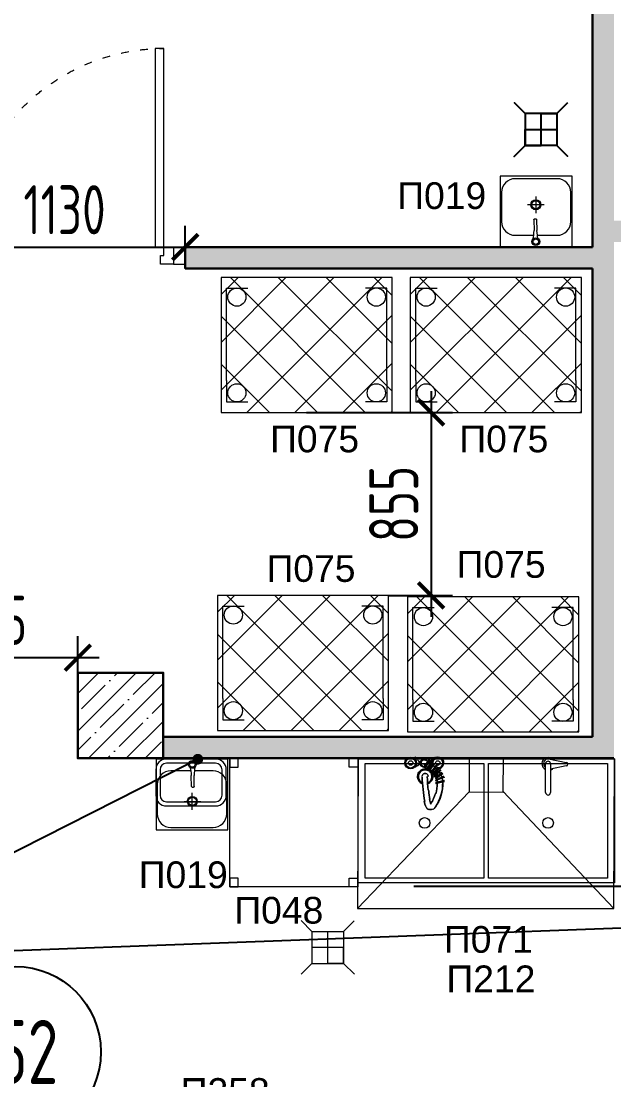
# Model space of a CAD drawing. Header units: millimetres. Extents: x -241391 to 8718866, y 0 to 143518.
# Drawn here: x -206699 to -203923, y 110895 to 115852 of the extents above; entities that cross this region are included whole.
import ezdxf
from ezdxf import colors
from ezdxf.entities.mleader import LeaderData, LeaderLine
from ezdxf.enums import TextEntityAlignment as Align
from ezdxf.math import Vec2, Vec3

# ---------------------------------------------------------------- set-up
doc = ezdxf.new("R2010")
doc.units = ezdxf.units.MM
doc.header["$MEASUREMENT"] = 0
doc.linetypes.add('ACAD_ISO03W100', pattern=[30, 12, -18])
doc.layers.get('0').update_dxf_attribs({"color": 250, "lineweight": 9})
for name, color, linetype, lineweight in [('АР_Двери', 5, 'Continuous', 18), ('АР_Колонны', 5, 'Continuous', 30), ('АР_Колонны Штрих', 250, 'Continuous', 5), ('АР_Маркер экспликации', 239, 'Continuous', 13), ('АР_Номер помещения', 1, 'Continuous', 25), ('АР_Перегородки газоблок', 165, 'Continuous', 30), ('АР_Перегородки газоблок_Штрих', 165, 'Continuous', 5), ('ТХ_пищеблок', 30, 'Continuous', 20)]:
    doc.layers.add(name, color=color, linetype=linetype, lineweight=lineweight)
for name, color, linetype in [('ТХ_ВК_оборуд.ТХ', 5, 'Continuous'), ('ТХ_ВК_трапы', 5, 'Continuous'), ('ТХ_пищеблок_позиции', 5, 'Continuous')]:
    doc.layers.add(name, color=color, linetype=linetype)
doc.layers.add('ТХ_привязка ТХ', color=7, linetype='Continuous', true_color=0x163d5c)
doc.styles.add('ISOCPEUR', font='isocpeur.ttf', dxfattribs={"width": 0.7})
doc.styles.add('Standart Arial', font='arial.ttf', dxfattribs={"width": 0.7, "height": 250})

# ---------------------------------------------------------------- blocks, each defined once
blk = doc.blocks.new('_Dot')
at = {"color": 0, "linetype": 'ByBlock', "lineweight": -2}
blk.add_line((-0.5, 0), (-1, 0), dxfattribs=at)
at = {"color": 0, "linetype": 'ByBlock', "const_width": 0.5}
blk.add_lwpolyline([(-0.25, 0, 1), (0.25, 0, 1)], format="xyb", close=True, dxfattribs=at)
blk = doc.blocks.new('*U174')
at = {"color": 253}
blk.add_lwpolyline([(100, 80), (100, 1010), (140, 1010), (140, 80)], close=True, dxfattribs=at)
for points in [[(0, 0), (0, 80), (55, 80), (55, 0), (0, 0)], [(55, 80), (55, 0), (115, 0), (115, 40), (100, 40), (100, 80), (55, 80)], [(1075, 80), (1075, 0), (1015, 0), (1015, 40), (1030, 40), (1030, 80), (1075, 80)], [(1130, 0), (1130, 80), (1075, 80), (1075, 0), (1130, 0)]]:
    blk.add_lwpolyline(points, dxfattribs=at)
at = {"color": 253, "linetype": 'ACAD_ISO03W100', "ltscale": 3}
blk.add_arc((100, 80), 930, 0, 90, dxfattribs=at)
blk = doc.blocks.new('*U189')
at = {"layer": 'АР_Номер помещения', "color": 7}
blk.add_circle((-5271, -1713.5), 400, dxfattribs=at)
at = {"color": 7, "style": 'ISOCPEUR', "width": 0.7, "flags": 1}
blk.add_attdef('КАТЕГОРИЯ', (-499.2, -2092.2), '', height=250, dxfattribs=at)
at = {"layer": 'АР_Номер помещения', "color": 7, "style": 'ISOCPEUR', "width": 0.7}
blk.add_attdef('НОМЕР_ПОМЕЩЕНИЯ', text='', height=300, dxfattribs=at).set_placement((-5271, -1713.5), align=Align.MIDDLE_CENTER)
blk = doc.blocks.new('_ArchTick')
at = {"color": 0, "linetype": 'ByBlock', "const_width": 0.15}
blk.add_lwpolyline([(-0.5, -0.5), (0.5, 0.5)], dxfattribs=at)
blk = doc.blocks.new('Трап ТХ')
at = {"layer": 'ТХ_ВК_трапы', "color": 5, "lineweight": 0}
for p, q in [((305243.2, -196674.3), (305292.9, -196724.5)), ((305491.2, -196675.5), (305442.2, -196724.5)), ((305292.9, -196724.5), (305292.9, -196874.5)), ((305292.9, -196724.5), (305442.2, -196724.5)), ((305367.6, -196874.5), (305367.6, -196724.5)), ((305442.2, -196724.5), (305442.2, -196874.5)), ((305442.2, -196799.5), (305292.9, -196799.5)), ((305442.2, -196874.5), (305442.2, -196799.5)), ((305243.2, -196924.3), (305292.9, -196874.5)), ((305292.9, -196874.5), (305442.2, -196874.5)), ((305442.2, -196874.5), (305367.6, -196874.5)), ((305493.2, -196925.5), (305442.2, -196874.5))]:
    blk.add_line(p, q, dxfattribs=at)
blk = doc.blocks.new('Трапы с разуклонкой')
at = {"layer": 'ТХ_ВК_трапы'}
blk.add_lwpolyline([(364930.9, 183328), (364980.7, 183277.7), (364980.7, 183127.7), (364930.9, 183078), (364980.7, 183127.7), (365129.9, 183127.7), (365180.9, 183076.7), (365129.9, 183127.7), (365055.3, 183127.7), (365055.3, 183277.7), (364980.7, 183277.7), (365129.9, 183277.7), (365178.9, 183326.7), (365129.9, 183277.7), (365129.9, 183127.7), (365129.9, 183202.7), (364980.7, 183202.7)], dxfattribs=at)
blk.add_lwpolyline([(364930.9, 183328), (364980.7, 183277.7), (364980.7, 183127.7), (364930.9, 183078), (364980.7, 183127.7), (365129.9, 183127.7), (365180.9, 183076.7), (365129.9, 183127.7), (365055.3, 183127.7), (365055.3, 183277.7), (364980.7, 183277.7), (365129.9, 183277.7), (365178.9, 183326.7), (365129.9, 183277.7), (365129.9, 183127.7), (365129.9, 183202.7), (364980.7, 183202.7)], dxfattribs=at)

msp = doc.modelspace()

# ---------------------------------------------------------------- hatches: boundary and pattern name
at = {"layer": 'АР_Колонны Штрих', "ltscale": 100}
h = msp.add_hatch(dxfattribs=at)
h.set_pattern_fill('ANSI35', color=253, scale=500)
h.set_pattern_definition([(45, (-1163486.01, 152672.16), (-88.388348, 88.388348), []), (45, (-1163397.63, 152672.16), (-88.388348, 88.388348), [156.25, -31.25, 0, -31.25])])
h.paths.add_polyline_path([(-206033.9, 112800.7), (-206433.9, 112800.7), (-206433.9, 112400.7), (-206033.9, 112400.7)])
at = {"layer": 'АР_Перегородки газоблок_Штрих', "ltscale": 100}
h = msp.add_hatch(dxfattribs=at)
h.set_pattern_fill('AR-CONC', color=253, scale=30)
h.set_pattern_definition([(50, (0.09, 1576.72), (215.17805, -18.82564), [22.5, -247.5]), (355, (0.09, 1576.72), (-41.6254, 225.65764), [18, -198]), (100.45144, (18.02, 1575.15), (173.55265, 206.832), [19.12206, -210.34263]), (46.1842, (0.09, 1636.72), (320.1724, -49.65578), [33.75, -371.25]), (96.63564, (26.77, 1632.6), (280.3986, 292.2356), [28.6831, -315.51413]), (351.18416, (0.09, 1636.72), (280.3986, 292.2356), [27, -297]), (21, (30.1, 1621.72), (179.07212, -120.78567), [22.5, -247.5]), (326, (30.1, 1621.72), (72.9946, 217.54501), [18, -198]), (71.45144, (45.02, 1611.66), (252.06671, 96.75935), [19.12206, -210.34263]), (37.5, (0.09, 1576.72), (3.647957, 99.868156), [0, -195.6, 0, -201, 0, -198.75]), (7.5, (0.09, 1576.72), (78.92086, 118.323514), [0, -114.6, 0, -191.1, 0, -75.75]), (327.5, (-66.81, 1576.72), (160.14673, -6.766462), [0, -75, 0, -234, 0, -310.5]), (317.5, (-96.8, 1576.72), (174.95585, 30.031495), [0, -97.5, 0, -155.4, 0, -220.5])])
h.paths.add_polyline_path([(-201293.3, 117094.4), (-201947.8, 117094.3), (-201947.8, 116994.3), (-201293.3, 116994.4)])
h.paths.add_polyline_path([(-203077.8, 117094.3), (-204022.7, 117094.3), (-204022.7, 114793.8), (-205930.8, 114793.8), (-205930.8, 114693.8), (-204022.7, 114693.8), (-204022.7, 112500.4), (-206033.9, 112500.7), (-206033.9, 112400.7), (-203922.6, 112400.4), (-203922.7, 114817.8), (-203300.3, 114817.8), (-203300.3, 114917.8), (-203922.6, 114917.8), (-203922.6, 116994.3), (-203077.8, 116994.3)])
at = {"layer": 'ТХ_пищеблок', "lineweight": 0}
h = msp.add_hatch(dxfattribs=at)
h.set_pattern_fill('ANSI37', color=256, scale=50, style=0)
h.set_pattern_definition([(45, (-205364.85, 114970.42), (-112.253, 112.253), []), (135, (-205364.85, 114970.42), (-112.253, -112.253), [])])
h.paths.add_polyline_path([(-205762.9, 114651.7), (-205762.9, 114019.7), (-204963.4, 114019.7), (-204963.4, 114651.7)])
h = msp.add_hatch(dxfattribs=at)
h.set_pattern_fill('ANSI37', color=256, scale=50, style=0)
h.set_pattern_definition([(45, (-204478.53, 114970.42), (-112.253, 112.253), []), (135, (-204478.53, 114970.42), (-112.253, -112.253), [])])
h.paths.add_polyline_path([(-204876.6, 114651.7), (-204876.6, 114019.7), (-204077.1, 114019.7), (-204077.1, 114651.7)])
h = msp.add_hatch(dxfattribs=at)
h.set_pattern_fill('ANSI37', color=256, scale=50, style=0)
h.set_pattern_definition([(45, (-205381.67, 113482), (-112.253, 112.253), []), (135, (-205381.67, 113482), (-112.253, -112.253), [])])
h.paths.add_polyline_path([(-205779.8, 113163.2), (-205779.8, 112531.2), (-204980.2, 112531.2), (-204980.2, 113163.2)])
h = msp.add_hatch(dxfattribs=at)
h.set_pattern_fill('ANSI37', color=256, scale=50, style=0)
h.set_pattern_definition([(45, (-204491.17, 113474.54), (-112.253, 112.253), []), (135, (-204491.17, 113474.54), (-112.253, -112.253), [])])
h.paths.add_polyline_path([(-204889.3, 113155.8), (-204889.3, 112523.8), (-204089.7, 112523.8), (-204089.7, 113155.8)])

# ---------------------------------------------------------------- linework, layer by layer
at = {"layer": 'АР_Колонны', "color": 253, "ltscale": 100}
msp.add_lwpolyline([(-206433.9, 112800.7), (-206033.9, 112800.7), (-206033.9, 112400.7), (-206433.9, 112400.7)], close=True, dxfattribs=at)
at = {"layer": 'АР_Перегородки газоблок', "color": 253, "ltscale": 100}
for p, q in [((-204022.7, 117094.3), (-204022.7, 114793.8)), ((-204022.7, 114693.8), (-204022.7, 112500.4)), ((-204022.7, 112500.4), (-206033.9, 112500.7)), ((-203922.7, 112400.4), (-206033.9, 112400.7))]:
    msp.add_line(p, q, dxfattribs=at)
msp.add_lwpolyline([(-204022.7, 114793.8), (-205930.8, 114793.8), (-205930.8, 114693.8), (-204022.7, 114693.8)], dxfattribs=at)
at = {"layer": 'ТХ_пищеблок', "color": 132}
for p, q in [((-204118.7, 115126.2), (-204455.7, 115126.2)), ((-204455.7, 115126.2), (-204455.7, 114794.2)), ((-204188.7, 115114.2), (-204385.7, 115114.2)), ((-204118.7, 114794.2), (-204118.7, 115126.2)), ((-204449.7, 115050.2), (-204449.7, 114913.2)), ((-204124.7, 114913.2), (-204124.7, 115050.2)), ((-204288.7, 115031.1), (-204288.6, 114952.7)), ((-204250, 114992.3), (-204328.3, 114992.2)), ((-204298.2, 114921.8), (-204297.9, 114922.8)), ((-204298.2, 114921.8), (-204297.9, 114922.8)), ((-204298.2, 114921.8), (-204296.9, 114871.4)), ((-204298.2, 114921.8), (-204296.9, 114871.4)), ((-204297.9, 114922.8), (-204297.5, 114923.7)), ((-204297.5, 114923.7), (-204296.8, 114924.6)), ((-204296.8, 114924.6), (-204296, 114925.3)), ((-204296.8, 114924.6), (-204296, 114925.3)), ((-204296, 114925.3), (-204295.1, 114925.9)), ((-204296, 114925.3), (-204295.1, 114925.9)), ((-204295.3, 114926), (-204294.8, 114926.4)), ((-204295.1, 114925.9), (-204294.1, 114926.3)), ((-204295.1, 114925.9), (-204294.1, 114926.3)), ((-204294.8, 114926.4), (-204294, 114926.7)), ((-204294.5, 114926.4), (-204293.4, 114926.7)), ((-204294.5, 114926.4), (-204293.4, 114926.7)), ((-204294, 114926.7), (-204293.2, 114926.9)), ((-204293.4, 114926.7), (-204292.3, 114926.8)), ((-204293.4, 114926.7), (-204292.3, 114926.8)), ((-204293.2, 114926.9), (-204292.4, 114927)), ((-204292.4, 114927), (-204291.5, 114927)), ((-204292.3, 114926.8), (-204291.2, 114926.7)), ((-204292.3, 114926.8), (-204291.2, 114926.7)), ((-204291.5, 114927), (-204290.7, 114926.8)), ((-204291.2, 114926.7), (-204290.2, 114926.5)), ((-204291.2, 114926.7), (-204290.2, 114926.5)), ((-204290.7, 114926.8), (-204289.9, 114926.5)), ((-204289.9, 114926.5), (-204289.3, 114926.2)), ((-204289.8, 114926.5), (-204288.7, 114926.1)), ((-204289.8, 114926.5), (-204288.7, 114926.1)), ((-204288.7, 114926.1), (-204287.8, 114925.5)), ((-204288.7, 114926.1), (-204287.8, 114925.5)), ((-204287.8, 114925.5), (-204287, 114924.8)), ((-204287.8, 114925.5), (-204287, 114924.8)), ((-204287, 114924.8), (-204286.3, 114924)), ((-204286.3, 114924), (-204285.8, 114923.1)), ((-204286.3, 114924), (-204285.8, 114923.1)), ((-204285.8, 114923.1), (-204285.5, 114922.2)), ((-204285.8, 114923.1), (-204285.5, 114922.2)), ((-204285.5, 114922.2), (-204284.1, 114872.8)), ((-204385.7, 114849.2), (-204298.4, 114849.2)), ((-204299.3, 114841.1), (-204298.4, 114849.1)), ((-204298.4, 114849), (-204297.4, 114860)), ((-204297.4, 114860), (-204296.9, 114871.4)), ((-204284.1, 114872.8), (-204283.9, 114871.8)), ((-204284.1, 114872.8), (-204284.1, 114872.8)), ((-204284.1, 114872.8), (-204283.9, 114871.8)), ((-204282.7, 114860.4), (-204283.9, 114871.8)), ((-204281.4, 114850.1), (-204282.7, 114860.4)), ((-204280.1, 114842.2), (-204281.4, 114850.2)), ((-204281.3, 114849.2), (-204188.7, 114849.2)), ((-204301.7, 114831.9), (-204300.4, 114835.3)), ((-204300.4, 114835.1), (-204299.3, 114841.1)), ((-204278.6, 114836.4), (-204280.1, 114842.2)), ((-204277.1, 114833.2), (-204278.7, 114836.5)), ((-204277.1, 114833.2), (-204278.7, 114836.5)), ((-204455.7, 114794.2), (-204118.7, 114794.2)), ((-206067.6, 112396.8), (-206067.6, 112064.8)), ((-205730.6, 112396.8), (-206067.6, 112396.8)), ((-205730.6, 112064.8), (-205730.6, 112396.8)), ((-204242.7, 112239.6), (-204242.7, 112375.7)), ((-204228.7, 112397.8), (-204146.7, 112381.4)), ((-204220.5, 112375.7), (-204220.5, 112239.6)), ((-205905, 112341.8), (-205997.6, 112341.8)), ((-205909.1, 112357.8), (-205907.6, 112354.5)), ((-205909.1, 112357.8), (-205907.6, 112354.5)), ((-205907.6, 112354.6), (-205906.2, 112348.7)), ((-205906.2, 112348.7), (-205904.8, 112340.8)), ((-205904.8, 112340.9), (-205903.5, 112330.5)), ((-205903.5, 112330.5), (-205902.3, 112319.2)), ((-205902.2, 112318.2), (-205902.3, 112319.2)), ((-205902.2, 112318.2), (-205902.3, 112319.2)), ((-205902.2, 112318.1), (-205902.2, 112318.2)), ((-205900.8, 112268.8), (-205902.2, 112318.2)), ((-205888.8, 112331), (-205889.4, 112319.6)), ((-205888.1, 112269.2), (-205889.4, 112319.6)), ((-205888.1, 112269.2), (-205889.4, 112319.6)), ((-205887.9, 112342), (-205888.8, 112331)), ((-205887, 112349.9), (-205887.9, 112341.9)), ((-205800.6, 112341.8), (-205887.9, 112341.8)), ((-205885.8, 112355.8), (-205887, 112349.9)), ((-205884.5, 112359.1), (-205885.9, 112355.7)), ((-204146.7, 112365), (-204220.5, 112350.2)), ((-206061.6, 112277.8), (-206061.6, 112140.8)), ((-205900.5, 112267.8), (-205900.8, 112268.8)), ((-205900.5, 112267.8), (-205900.8, 112268.8)), ((-205900, 112267), (-205900.5, 112267.8)), ((-205900, 112267), (-205900.5, 112267.8)), ((-205888.3, 112268.2), (-205888.8, 112267.3)), ((-205888.1, 112269.2), (-205888.3, 112268.2)), ((-205888.1, 112269.2), (-205888.3, 112268.2)), ((-205736.6, 112140.8), (-205736.6, 112277.8)), ((-205899.3, 112266.1), (-205900, 112267)), ((-205898.5, 112265.4), (-205899.3, 112266.1)), ((-205898.5, 112265.4), (-205899.3, 112266.1)), ((-205897.5, 112264.9), (-205898.5, 112265.4)), ((-205897.5, 112264.9), (-205898.5, 112265.4)), ((-205897.5, 112159.9), (-205897.6, 112238.2)), ((-205896.5, 112264.5), (-205897.5, 112264.9)), ((-205896.5, 112264.5), (-205897.5, 112264.9)), ((-205896.4, 112264.5), (-205896.9, 112264.8)), ((-205895.6, 112264.2), (-205896.4, 112264.5)), ((-205895, 112264.2), (-205896.1, 112264.5)), ((-205895, 112264.2), (-205896.1, 112264.5)), ((-205894.8, 112264), (-205895.6, 112264.2)), ((-205893.9, 112264.2), (-205895, 112264.2)), ((-205893.9, 112264.2), (-205895, 112264.2)), ((-205893.9, 112263.9), (-205894.8, 112264)), ((-205892.8, 112264.3), (-205893.9, 112264.2)), ((-205892.8, 112264.3), (-205893.9, 112264.2)), ((-205893.1, 112264), (-205893.9, 112263.9)), ((-205892.2, 112264.3), (-205893.1, 112264)), ((-205891.7, 112264.6), (-205892.8, 112264.3)), ((-205891.7, 112264.6), (-205892.8, 112264.3)), ((-205891.5, 112264.6), (-205892.2, 112264.3)), ((-205891.1, 112265.1), (-205892.1, 112264.6)), ((-205891.1, 112265.1), (-205892.1, 112264.6)), ((-205890.9, 112264.9), (-205891.5, 112264.6)), ((-205890.2, 112265.7), (-205891.1, 112265.1)), ((-205890.2, 112265.7), (-205891.1, 112265.1)), ((-205889.4, 112266.4), (-205890.2, 112265.7)), ((-205889.4, 112266.4), (-205890.2, 112265.7)), ((-205888.8, 112267.3), (-205889.4, 112266.4)), ((-205936.3, 112198.7), (-205857.9, 112198.8)), ((-205997.6, 112076.8), (-205800.6, 112076.8)), ((-206067.6, 112064.8), (-205730.6, 112064.8))]:
    msp.add_line(p, q, dxfattribs=at)
at = {"layer": 'ТХ_пищеблок', "lineweight": 0, "ltscale": 0.2}
for p, q in [((-205737.7, 114169.7, 0), (-205737.7, 114601.7, 0)), ((-205737.7, 114601.7, 0), (-205637.7, 114601.7, 0)), ((-204987.1, 114601.7, 0), (-205087.1, 114601.7, 0)), ((-204987.1, 114169.7, 0), (-204987.1, 114601.7, 0)), ((-204851.4, 114169.7, 0), (-204851.4, 114601.7, 0)), ((-204851.4, 114601.7, 0), (-204751.4, 114601.7, 0)), ((-204100.8, 114601.7, 0), (-204200.8, 114601.7, 0)), ((-204100.8, 114169.7, 0), (-204100.8, 114601.7, 0)), ((-205737.7, 114169.7, 0), (-205737.7, 114069.7, 0)), ((-204987.1, 114169.7, 0), (-204987.1, 114069.7, 0)), ((-204851.4, 114169.7, 0), (-204851.4, 114069.7, 0)), ((-204100.8, 114169.7, 0), (-204100.8, 114069.7, 0)), ((-205737.7, 114069.7, 0), (-205637.7, 114069.7, 0)), ((-204987.1, 114069.7, 0), (-205087.1, 114069.7, 0)), ((-204851.4, 114069.7, 0), (-204751.4, 114069.7, 0)), ((-204100.8, 114069.7, 0), (-204200.8, 114069.7, 0)), ((-205754.6, 112681.2, 0), (-205754.6, 113113.2, 0)), ((-205754.6, 113113.2, 0), (-205654.6, 113113.2, 0)), ((-205003.9, 113113.2, 0), (-205103.9, 113113.2, 0)), ((-205003.9, 112681.2, 0), (-205003.9, 113113.2, 0)), ((-204864.1, 112673.8, 0), (-204864.1, 113105.8, 0)), ((-204864.1, 113105.8, 0), (-204764.1, 113105.8, 0)), ((-204113.4, 113105.8, 0), (-204213.4, 113105.8, 0)), ((-204113.4, 112673.8, 0), (-204113.4, 113105.8, 0)), ((-205754.6, 112681.2, 0), (-205754.6, 112581.2, 0)), ((-205003.9, 112681.2, 0), (-205003.9, 112581.2, 0)), ((-204864.1, 112673.8, 0), (-204864.1, 112573.8, 0)), ((-204113.4, 112673.8, 0), (-204113.4, 112573.8, 0)), ((-205754.6, 112581.2, 0), (-205654.6, 112581.2, 0)), ((-205003.9, 112581.2, 0), (-205103.9, 112581.2, 0)), ((-204864.1, 112573.8, 0), (-204764.1, 112573.8, 0)), ((-204113.4, 112573.8, 0), (-204213.4, 112573.8, 0))]:
    msp.add_line(p, q, dxfattribs=at)
at = {"layer": 'ТХ_пищеблок'}
for p, q in [((-205788.5, 112397.2, 61.9), (-206018.5, 112397.2, 61.9)), ((-205788.5, 112377.2, 61.9), (-206018.5, 112377.2, 61.9)), ((-205682.4, 112399.1, 0), (-205722.4, 112399.2, 0)), ((-205722.4, 112399.2, 0), (-205722.4, 112359.2, 0)), ((-205722.4, 112399.2, 0), (-205122.4, 112399.2, 0)), ((-205722.4, 111799.2, 0), (-205722.4, 112399.2, 0)), ((-205682.4, 112359.1, 0), (-205682.4, 112399.1, 0)), ((-205162.4, 112399.1, 0), (-205122.4, 112399.2, 0)), ((-205162.4, 112359.1, 0), (-205162.4, 112399.1, 0)), ((-205122.4, 112399.2, 0), (-205122.4, 111834.2, 0)), ((-205122.4, 112399.2, 0), (-205122.4, 112359.2, 0)), ((-206068.5, 112347.2, 61.9), (-206068.5, 112227.2, 61.9)), ((-206048.5, 112347.2, 61.9), (-206048.5, 112227.2, 61.9)), ((-205758.5, 112227.2, 61.9), (-205758.5, 112347.2, 61.9)), ((-205738.5, 112227.2, 61.9), (-205738.5, 112347.2, 61.9)), ((-205722.4, 112359.2, 0), (-205682.4, 112359.1, 0)), ((-205122.4, 112359.2, 0), (-205162.4, 112359.1, 0)), ((-204601.4, 112242.8), (-205124.3, 111697.8)), ((-204443.1, 112246.7), (-203924, 111697.8)), ((-206018.5, 112197.2, 61.9), (-205788.5, 112197.2, 61.9)), ((-206018.5, 112177.2, 61.9), (-205788.5, 112177.2, 61.9)), ((-205682.4, 111839.1, 0), (-205722.4, 111839.2, 0)), ((-205722.4, 111839.2, 0), (-205722.4, 111799.2, 0)), ((-205682.4, 111799.1, 0), (-205682.4, 111839.1, 0)), ((-205162.4, 111839.1, 0), (-205122.4, 111839.2, 0)), ((-205162.4, 111799.1, 0), (-205162.4, 111839.1, 0)), ((-205122.4, 111839.2, 0), (-205122.4, 111799.2, 0)), ((-205122.4, 111799.2, 0), (-205722.4, 111799.2, 0)), ((-205722.4, 111799.2, 0), (-205682.4, 111799.1, 0)), ((-205122.4, 111799.2, 0), (-205162.4, 111799.1, 0))]:
    msp.add_line(p, q, dxfattribs=at)
at = {"layer": 'ТХ_пищеблок', "ltscale": 0.2, "elevation": 0}
for points in [[(-205762.9, 114019.7), (-204961.4, 114019.7), (-204961.4, 114651.7), (-205762.9, 114651.7)], [(-204876.6, 114019.7), (-204075.1, 114019.7), (-204075.1, 114651.7), (-204876.6, 114651.7)], [(-205779.8, 112531.2), (-204978.2, 112531.2), (-204978.2, 113163.2), (-205779.8, 113163.2)], [(-204889.3, 112523.8), (-204087.7, 112523.8), (-204087.7, 113155.8), (-204889.3, 113155.8)]]:
    msp.add_lwpolyline(points, close=True, dxfattribs=at)
at = {"layer": 'ТХ_пищеблок'}
for points in [[(-205124.3, 111697.8), (-203924, 111697.8), (-203920.6, 112397.7), (-205120.9, 112397.7)], [(-204440.6, 112402.1), (-204600.6, 112402.8), (-204601.4, 112242.8), (-204441.4, 112242.1)]]:
    msp.add_lwpolyline(points, close=True, dxfattribs=at)
at = {"layer": 'ТХ_пищеблок', "color": 132}
for points in [[(-205120.6, 111817.7), (-205120.6, 112397.7), (-203920.6, 112397.7), (-203920.6, 111817.7)], [(-205087.6, 111839.7), (-205087.6, 112375.7), (-204531.6, 112375.7), (-204531.6, 111839.7)], [(-204509.6, 111839.7), (-204509.6, 112375.7), (-203953.6, 112375.7), (-203953.6, 111839.7)]]:
    msp.add_lwpolyline(points, close=True, dxfattribs=at)
at = {"layer": 'ТХ_пищеблок', "color": 132, "lineweight": 0}
for points in [[(-204843.1, 112397.3), (-204855.8, 112405.8)], [(-204843.1, 112367.7), (-204855.8, 112359.2)], [(-204788.1, 112393.1), (-204813.5, 112359.2)], [(-204805, 112363.5), (-204813.5, 112371.9), (-204805, 112363.5), (-204796.6, 112359.2)], [(-204809.3, 112355), (-204783.9, 112393.1)], [(-204775.4, 112384.6), (-204800.8, 112350.8)], [(-204796.6, 112346.5), (-204771.2, 112384.6)], [(-204767, 112376.1), (-204792.4, 112342.3)], [(-204788.1, 112342.3), (-204762.7, 112376.1)], [(-204754.3, 112367.7), (-204779.7, 112333.8)], [(-204775.4, 112333.8), (-204750, 112367.7)], [(-204771.2, 112397.3), (-204762.7, 112405.8)], [(-204783.9, 112350.8), (-204792.4, 112355)], [(-204775.4, 112342.3), (-204779.7, 112346.5), (-204783.9, 112346.5), (-204779.7, 112346.5)], [(-204745.8, 112359.2), (-204771.2, 112325.4)], [(-204767, 112333.8), (-204771.2, 112333.8), (-204771.2, 112338.1), (-204771.2, 112333.8)], [(-204767, 112321.1), (-204741.6, 112355)], [(-204737.3, 112346.5), (-204767, 112316.9)], [(-204762.7, 112312.7), (-204733.1, 112346.5)], [(-204754.3, 112312.7), (-204754.3, 112316.9), (-204758.5, 112321.1), (-204762.7, 112325.4), (-204762.7, 112329.6), (-204762.7, 112325.4), (-204758.5, 112321.1), (-204754.3, 112316.9)], [(-204728.9, 112333.8), (-204758.5, 112308.4)], [(-204758.5, 112304.2), (-204724.7, 112329.6)], [(-204758.5, 112295.8), (-204716.2, 112312.7), (-204758.5, 112295.8), (-204720.4, 112316.9)], [(-204716.2, 112295.8), (-204758.5, 112287.3)], [(-204758.5, 112283.1), (-204716.2, 112291.5)], [(-204750, 112300), (-204750, 112304.2), (-204754.3, 112308.4), (-204750, 112304.2)], [(-204750, 112291.5), (-204750, 112295.8)]]:
    msp.add_lwpolyline(points, close=True, dxfattribs=at)
for points in [[(-204842.4, 112363, 0.502962), (-204842.4, 112393.5, -0.502962)], [(-204794.5, 112387.1, 1.639573), (-204814, 112359.4, -1.639573)], [(-204793.6, 112385, 1.879148), (-204811.8, 112359.2, -1.879148)], [(-204792.5, 112380.3, 0.039911), (-204793, 112383.2, -0.039911)], [(-204776.2, 112393.5, 0.232603), (-204783.9, 112378.6, -0.232603)], [(-204771.6, 112370.1, 0.006878), (-204779.3, 112375.8, -0.006878)], [(-204749.1, 112350.8, 3.349514), (-204773.6, 112368.4, -3.349514)], [(-204745.4, 112355.1, 2.5734), (-204770.7, 112373.7, -2.5734)], [(-204769.3, 112369, 0.111571), (-204763.3, 112360.8, -0.111571)], [(-204761.2, 112361.8, 0.006867), (-204768.6, 112367.8, -0.006867)], [(-204801.2, 112350.3, 0.921844), (-204818.8, 112280.8, -0.921844)], [(-204790.3, 112341.7, 1.108707), (-204818.2, 112285, -1.108707)], [(-204792.4, 112314.8, 1.000049), (-204822, 112314.8, -1.000049)], [(-204788, 112345.2, 0.071497), (-204797.3, 112349.4, -0.071497)], [(-204792.3, 112286.7, 0.413779), (-204779.1, 112329.6, -0.413779)], [(-204791.1, 112282.6, 0.423103), (-204775.5, 112331.8, -0.423103)], [(-204780.8, 112332.5, 0.075801), (-204787.3, 112339.5, -0.075801)], [(-204777.7, 112335.5, 0.071236), (-204784.7, 112342.9, -0.071236)], [(-204754, 112349.2, 0.020071), (-204761.2, 112356.3, -0.020071)], [(-204760.2, 112358.5, 0.121122), (-204749.6, 112355, -0.121122)], [(-204744.9, 112338.2, 0.021049), (-204751.5, 112346.4, -0.021049)], [(-204734.7, 112326.7, 0.030446), (-204740.3, 112336.2, -0.030446)], [(-204728.1, 112310.1, 0.038822), (-204733, 112323.2, -0.038822)], [(-204821.1, 112312.3, 0.030153), (-204809.3, 112197.9, -0.030153)], [(-204797.6, 112314.8, 0.008531), (-204792.7, 112251.2, -0.008531)], [(-204757.6, 112234.2, 0.073497), (-204750, 112285, -0.073497)], [(-204724.8, 112290.7, 0.043708), (-204727.2, 112306.4, -0.043708)], [(-204790.3, 112249.5, 0.021688), (-204784.7, 112207.8, -0.021688)], [(-204780, 112189.7, 0.086562), (-204759.1, 112235.2, -0.086562)], [(-204812, 112200.2, 0.076793), (-204802.2, 112171.5, -0.076793)], [(-204801.5, 112170.1, 0.128446), (-204791.8, 112160.1, -0.128446)], [(-204786.5, 112206.9, 0.048642), (-204780.7, 112185.9, -0.048642)], [(-204791.2, 112162.8, 0.263202), (-204772.4, 112162.8, -0.263202)]]:
    msp.add_lwpolyline(points, format="xyb", close=True, dxfattribs=at)
for points in [[(-204802, 112391, -0.016359), (-204782.4, 112378, 0.016359), (-204803.4, 112390.7, 1.000109), (-204819.4, 112365.8, -1.000109), (-204802, 112391)], [(-204758.4, 112171.7, -0.098402), (-204770.2, 112161.4, 0.098402), (-204759, 112172.8, 0.153885), (-204724.7, 112288.7, -0.153885), (-204758.4, 112171.7)]]:
    msp.add_lwpolyline(points, format="xyb", dxfattribs=at)
for points in [[(-204783.9, 112393.1), (-204783.9, 112393.1)], [(-204783.9, 112393.1), (-204783.9, 112393.1)], [(-204775.4, 112384.6), (-204775.4, 112384.6)], [(-204775.4, 112384.6), (-204775.4, 112384.6)], [(-204762.7, 112376.1), (-204762.7, 112376.1)], [(-204762.7, 112376.1), (-204762.7, 112376.1)], [(-204754.3, 112367.7), (-204754.3, 112367.7)], [(-204754.3, 112367.7), (-204754.3, 112367.7)], [(-204809.3, 112359.2), (-204809.3, 112359.2)], [(-204809.3, 112359.2), (-204809.3, 112359.2)], [(-204800.8, 112350.8), (-204800.8, 112350.8)], [(-204800.8, 112350.8), (-204800.8, 112350.8)], [(-204788.1, 112342.3), (-204788.1, 112342.3)], [(-204788.1, 112342.3), (-204788.1, 112342.3)], [(-204779.7, 112333.8), (-204779.7, 112333.8)], [(-204779.7, 112333.8), (-204779.7, 112333.8)], [(-204771.2, 112325.4), (-204771.2, 112325.4)], [(-204771.2, 112325.4), (-204771.2, 112325.4)], [(-204741.6, 112359.2), (-204741.6, 112359.2)], [(-204741.6, 112359.2), (-204741.6, 112359.2)], [(-204733.1, 112346.5), (-204733.1, 112346.5)], [(-204733.1, 112346.5), (-204733.1, 112346.5)], [(-204724.7, 112333.8), (-204724.7, 112333.8)], [(-204724.7, 112333.8), (-204724.7, 112333.8)], [(-204762.7, 112316.9), (-204762.7, 112316.9)], [(-204762.7, 112316.9), (-204762.7, 112316.9)], [(-204758.5, 112304.2), (-204758.5, 112304.2)], [(-204758.5, 112304.2), (-204758.5, 112304.2)], [(-204758.5, 112295.8), (-204758.5, 112295.8)], [(-204758.5, 112295.8), (-204758.5, 112295.8)], [(-204758.5, 112287.3), (-204758.5, 112287.3)], [(-204758.5, 112287.3), (-204758.5, 112287.3)], [(-204720.4, 112312.7), (-204720.4, 112312.7)], [(-204720.4, 112312.7), (-204720.4, 112312.7)], [(-204716.2, 112291.5), (-204716.2, 112291.5)], [(-204716.2, 112291.5), (-204716.2, 112291.5)]]:
    msp.add_lwpolyline(points, dxfattribs=at)
at = {"layer": 'ТХ_пищеблок', "color": 132}
for centre, radius in [((-204288.7, 114819.2), 18.3), ((-204288.7, 114819.2), 13), ((-205897.6, 112371.8), 18.3), ((-205897.6, 112371.8), 13), ((-204809.6, 112097.7), 25), ((-204231.6, 112097.7), 25)]:
    msp.add_circle(centre, radius, dxfattribs=at)
at = {"layer": 'ТХ_пищеблок'}
for centre in [(-205688.8, 114559.8, 0), (-205035.5, 114559.8, 0), (-204802.5, 114559.8, 0), (-204149.2, 114559.8, 0), (-205688.8, 114111.5, 0), (-205035.5, 114111.5, 0), (-204802.5, 114111.5, 0), (-204149.2, 114111.5, 0), (-205705.6, 113071.3, 0), (-205052.3, 113071.3, 0), (-204815.1, 113063.9, 0), (-204161.8, 113063.9, 0), (-205705.6, 112623.1, 0), (-205052.3, 112623.1, 0), (-204815.1, 112615.7, 0), (-204161.8, 112615.7, 0)]:
    msp.add_circle(centre, 42.6, dxfattribs=at)
at = {"layer": 'ТХ_пищеблок', "color": 132, "lineweight": 0}
for centre, radius in [((-204874.9, 112378.3), 27.5), ((-204874.9, 112378.3), 27.5), ((-204874.9, 112378.3), 23.3), ((-204874.9, 112378.3), 23.3), ((-204874.9, 112378.3), 10.6), ((-204874.9, 112378.3), 10.6), ((-204747.9, 112378.3), 10.6), ((-204747.9, 112378.3), 10.6)]:
    msp.add_circle(centre, radius, dxfattribs=at)
at = {"layer": 'ТХ_пищеблок', "color": 132}
for centre, radius, start, end in [((-204385.7, 115050.2), 64, 90, 180), ((-204188.7, 115050.2), 64, 0, 90), ((-204385.7, 114913.2), 64, 180, 270), ((-204188.7, 114913.2), 64, 270, 0), ((-204230.8, 112374.9), 29.7, 36.9909, 246.4082), ((-204230.6, 112375.6), 22.2, 85.3094, 236.7677), ((-204231.6, 112375.7), 11.1, 0, 180), ((-204146.7, 112373.2), 8.2, 270, 90), ((-205997.6, 112277.8), 64, 90, 180), ((-205800.6, 112277.8), 64, 0, 90), ((-204223.2, 112365.3), 19.4, 278.1175, 319.312), ((-204231.6, 112239.6), 11.1, 180, 0), ((-205997.6, 112140.8), 64, 180, 270), ((-205800.6, 112140.8), 64, 270, 0)]:
    msp.add_arc(centre, radius, start, end, dxfattribs=at)
at = {"layer": 'ТХ_пищеблок'}
for centre, radius, start, end in [((-206018.5, 112347.2, 61.9), 50, 90, 180), ((-206018.5, 112347.2, 61.9), 30, 90, 180), ((-205788.5, 112347.2, 61.9), 50, 0, 90), ((-205788.5, 112347.2, 61.9), 30, 0, 90), ((-206018.5, 112227.2, 61.9), 50, 180, 270), ((-206018.5, 112227.2, 61.9), 30, 180, 270), ((-205788.5, 112227.2, 61.9), 50, 270, 0), ((-205788.5, 112227.2, 61.9), 30, 270, 0)]:
    msp.add_arc(centre, radius, start, end, dxfattribs=at)
at = {"layer": 'ТХ_пищеблок', "color": 132}
for centre, major_axis in [((-204288.7, 114992.2), (16.5, -16.5)), ((-204288.7, 114992.2), (13.5, -13.5)), ((-205897.6, 112198.7), (-16.5, 16.5)), ((-205897.6, 112198.7), (-13.5, 13.5))]:
    msp.add_ellipse(centre, major_axis=major_axis, ratio=1, start_param=4.712389, end_param=10.995574, dxfattribs=at)
at = {"layer": 'ТХ_привязка ТХ', "ltscale": 100}
for p, q in [((-205930.8, 114793.8), (-205930.8, 114893.8)), ((-207160.8, 114793.8), (-205830.8, 114793.8)), ((-204779.2, 114119.7), (-204779.2, 113063.2)), ((-205362.2, 114019.7), (-204679.2, 114019.7)), ((-204978.2, 113163.2), (-204679.2, 113163.2)), ((-206433.9, 112800.7), (-206433.9, 112971.7)), ((-207357.1, 112871.7), (-206333.9, 112871.7))]:
    msp.add_line(p, q, dxfattribs=at)

# ---------------------------------------------------------------- block references
at = {"layer": 'АР_Двери', "color": 253, "xscale": -1}
msp.add_blockref('*U174', (-205930.8, 114713.8), dxfattribs=at)
at = {"layer": 'АР_Маркер экспликации', "color": 253}
ref = msp.add_blockref('*U189', (-201455.1, 112739), dxfattribs=at)
ref.add_attrib('НОМЕР_ПОМЕЩЕНИЯ', '152', dxfattribs={"layer": 'АР_Номер помещения', "color": 7, "height": 300, "style": 'ISOCPEUR', "width": 0.7}).set_placement((-206726.1, 111025.5), align=Align.MIDDLE_CENTER)
at = {"layer": 'ТХ_ВК_оборуд.ТХ'}
msp.add_blockref('Трап ТХ', (-510630.9, 308314.7), dxfattribs=at)
at = {"layer": 'ТХ_ВК_трапы', "lineweight": 9, "xscale": -1}
msp.add_blockref('Трапы с разуклонкой', (160790.9, -67858.1, -78.2), dxfattribs=at)
at = {"layer": 'ТХ_привязка ТХ', "ltscale": 100, "xscale": 120, "yscale": 120, "zscale": 120}
for p in [(-205930.8, 114793.8), (-206433.9, 112871.7)]:
    msp.add_blockref('_ArchTick', p, dxfattribs=at)
for p, rotation in [((-204779.2, 114019.7), 90), ((-204779.2, 113163.2), 270)]:
    msp.add_blockref('_ArchTick', p, dxfattribs=dict(at, rotation=rotation))

# ---------------------------------------------------------------- texts
at = {"layer": 'ТХ_пищеблок_позиции', "style": 'Standart Arial'}
for s, p in [('П019', (-204937.8, 114972.3, -0.5)), ('П075', (-205533.3, 113833.1, -0.4)), ('П075', (-204647, 113833.1, -0.4)), ('П075', (-204659.7, 113245.6, -0.4)), ('П075', (-205550.1, 113226.5, -0.4)), ('П019', (-206148.3, 111792.7, -0.5)), ('П048', (-205700.8, 111626.5, -1.1)), ('П071', (-204719.2, 111490, -0.5)), ('П212', (-204707.3, 111305.4, -0.5)), ('П258', (-205952.1, 110777.9, -1.1))]:
    msp.add_text(s, height=125, dxfattribs=at).set_placement(p)
at = {"layer": 'ТХ_привязка ТХ', "ltscale": 100, "char_height": 230, "attachment_point": 5, "style": 'ISOCPEUR'}
for s, insert in [('\\A1;1130', (-206495.8, 114968.8)), ('\\A1;825', (-206845.5, 113046.7))]:
    msp.add_mtext(s, dxfattribs=dict(at, insert=insert))
at = {"layer": 'ТХ_привязка ТХ', "ltscale": 100, "insert": (-204954.2, 113591.4), "char_height": 230, "attachment_point": 5, "rotation": 90, "style": 'ISOCPEUR'}
msp.add_mtext('\\A1;855', dxfattribs=at)

# ---------------------------------------------------------------- leaders
at = {"layer": 'ТХ_привязка ТХ', "lineweight": 20}
ml = msp.add_multileader_mtext('Standard', dxfattribs=at)
ml.set_content('Система индивидуальных ячеек хранения продуктов для детей с особенностями питания', color=256, style='Standart Arial')
ml.set_leader_properties()
ml.set_arrow_properties(name='DOT')
ml.build(insert=Vec2(0, 0))
ml.multileader.update_dxf_attribs({"text_left_attachment_type": 6, "text_right_attachment_type": 6, "dogleg_length": 50, "arrow_head_size": 50})
ctx = ml.context
ctx.base_point, ctx.char_height, ctx.arrow_head_size, ctx.landing_gap_size, ctx.plane_origin = Vec3(-198770, 116000.9, -1023.9), 200, 50, 0, Vec3(-184013.5, 115072.8, -1023.9)
ctx.left_attachment, ctx.right_attachment = 6, 6
notes = []
notes.append((ctx, [(1, (1, 1, 0), (-198820, 116000.9, -1023.9), (1, 0), 50, [(0, [(-205690.2, 118692.5, -1023.9)], 0, [])])]))
ctx.mtext.insert, ctx.mtext.width, ctx.mtext.flow_direction = Vec3(-198770, 116242, -1023.9), 5198.22, 5
ml = msp.add_multileader_mtext('Standard', dxfattribs=at)
ml.set_content('Кубообразная панель ', color=256, style='Standart Arial')
ml.set_leader_properties()
ml.set_arrow_properties(name='DOT')
ml.build(insert=Vec2(0, 0))
ml.multileader.update_dxf_attribs({"text_left_attachment_type": 6, "text_right_attachment_type": 6, "dogleg_length": 50, "arrow_head_size": 50})
ctx = ml.context
ctx.base_point, ctx.char_height, ctx.arrow_head_size, ctx.landing_gap_size, ctx.plane_origin = Vec3(-198780, 114961.7, 0), 200, 50, 0, Vec3(-191921.4, 162959.3, 0)
ctx.left_attachment, ctx.right_attachment = 6, 6
notes.append((ctx, [(0, (1, 1, 0), (-198830, 114961.7, 0), (1, 0), 50, [(3, [(-207123.7, 118317.6, 0)], 0, [])])]))
ctx.mtext.insert, ctx.mtext.width, ctx.mtext.defined_height, ctx.mtext.flow_direction = Vec3(-198780, 115220.5, 0), 2720.476, 5836.6, 5
ml = msp.add_multileader_mtext('Standard', dxfattribs=at)
ml.set_content('Водонагреватель накопительный, 100л\\PДиам.резьбы патрубков подключения х/г воды G1/2', color=256, style='Standart Arial')
ml.set_leader_properties()
ml.set_arrow_properties(name='DOT')
ml.build(insert=Vec2(0, 0))
ml.multileader.update_dxf_attribs({"text_left_attachment_type": 6, "text_right_attachment_type": 6, "dogleg_length": 50, "arrow_head_size": 50})
ctx = ml.context
ctx.base_point, ctx.char_height, ctx.arrow_head_size, ctx.landing_gap_size, ctx.plane_origin = Vec3(-196472.8, 100542, 65.9), 200, 50, 0, Vec3(-146079.8, 162233.8, 65.9)
ctx.left_attachment, ctx.right_attachment = 6, 6
notes.append((ctx, [(1, (1, 1, 0), (-196522.8, 100542, 65.9), (1, 0), 50, [(5, [(-206820.3, 100520.7, 65.9), (-205890.3, 104677.4, 65.9), (-210225.6, 101364.6, 65.9), (-207755.1, 109412.9, 65.9), (-212975.1, 109571, 65.9), (-215109.5, 106862.3, 65.9), (-213590.6, 115812.1, 65.9)], 0, [])])]))
ctx.mtext.insert, ctx.mtext.width, ctx.mtext.defined_height, ctx.mtext.flow_direction = Vec3(-196472.8, 100800.8, 65.9), 5613.825, 206.6, 5
ml = msp.add_multileader_mtext('Standard', dxfattribs=at)
ml.set_content('\\A1;Водонагреватель проточный мин.250 л/час.\\PДавление сети от 0,15 до 0,6 МПа\\PПрисоединение вход/выход - G {\\H0.7x;\\S1#2;\\H1.42857x;" }(подвод на H=1300 мм)\\PТребования к подключению - см. руководство\\PПредусмотреть трубопроводы и арматуру для подключения потребителей', color=256, style='Standart Arial')
ml.set_leader_properties()
ml.set_arrow_properties(name='DOT')
ml.build(insert=Vec2(0, 0))
ml.multileader.update_dxf_attribs({"text_left_attachment_type": 6, "text_right_attachment_type": 6, "dogleg_length": 50, "arrow_head_size": 50})
ctx = ml.context
ctx.base_point, ctx.char_height, ctx.arrow_head_size, ctx.landing_gap_size, ctx.plane_origin = Vec3(-198654.9, 111799.5, 123.8), 200, 50, 0, Vec3(-159400.7, 146464, 123.8)
ctx.left_attachment, ctx.right_attachment = 6, 6
notes.append((ctx, [(1, (1, 1, 0), (-198704.9, 111799.5, 123.8), (1, 0), 50, [(0, [(-205871.6, 112396.2, 123.8), (-207712, 111464.4, 123.8)], 0, [])])]))
ctx.mtext.insert, ctx.mtext.width, ctx.mtext.defined_height, ctx.mtext.flow_direction = Vec3(-198654.9, 112055, 123.8), 6144.069, 206.6, 5
for ctx, leaders in notes:
    for number, flags, end, landing, length, lines in leaders:
        leader = LeaderData()
        leader.index, (leader.has_last_leader_line, leader.has_dogleg_vector, leader.attachment_direction) = number, flags
        leader.last_leader_point, leader.dogleg_vector, leader.dogleg_length = Vec3(end), Vec3(landing), length
        for number, points, colour, breaks in lines:
            line = LeaderLine()
            line.index, line.vertices, line.color, line.breaks = number, Vec3.list(points), colors.encode_raw_color(colour), breaks
            leader.lines.append(line)
        ctx.leaders.append(leader)

doc.saveas('drawing.dxf')
